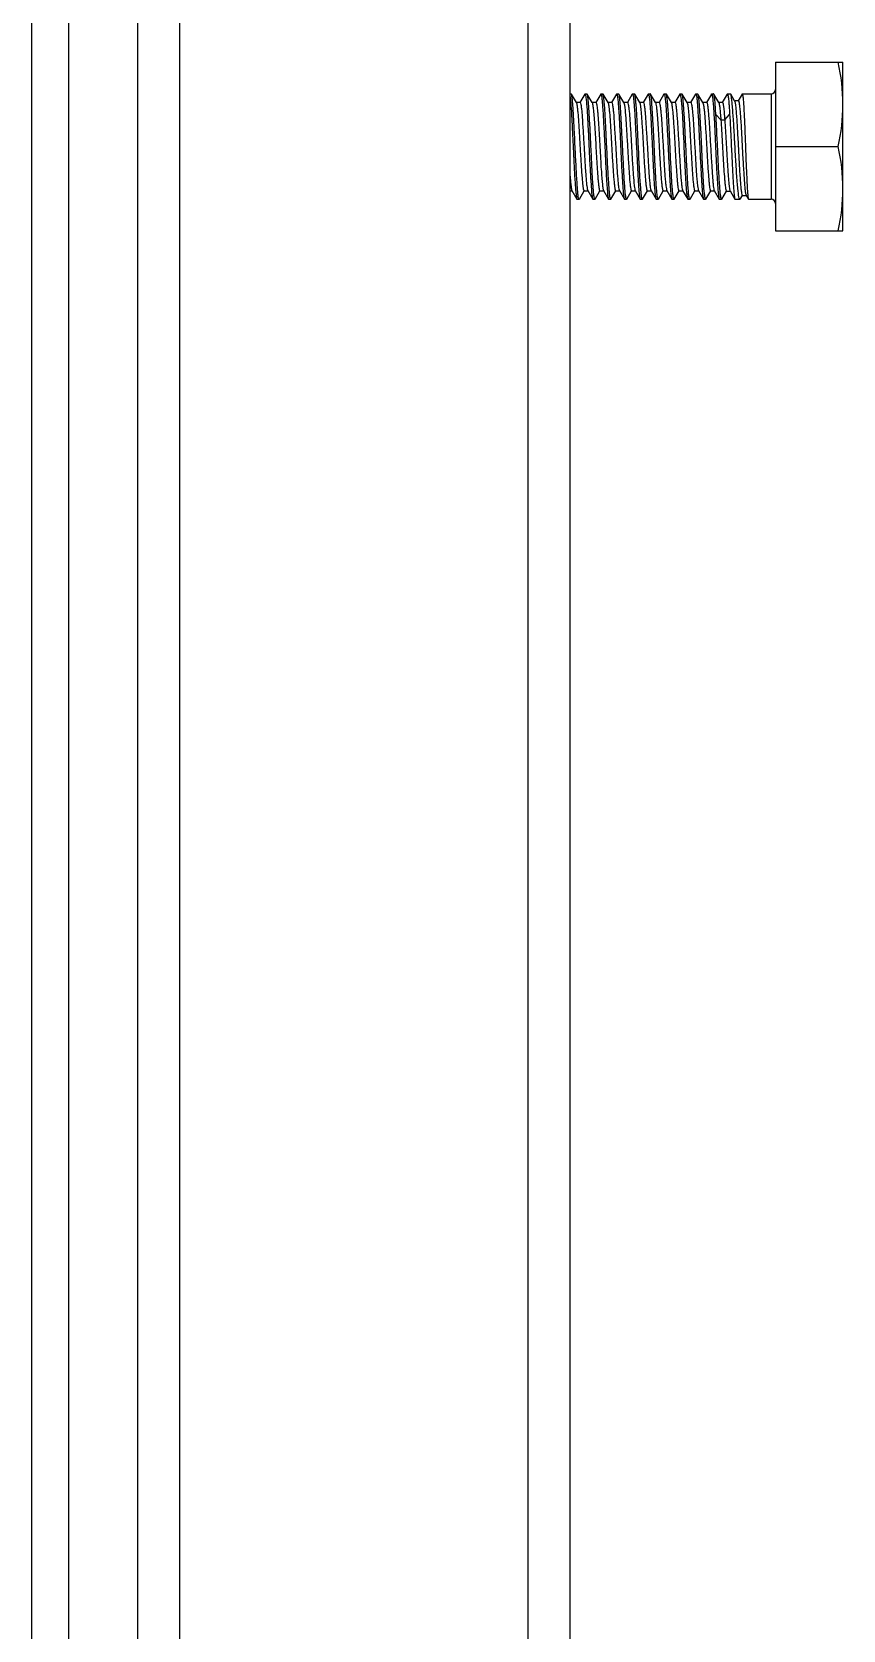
# Model space of a CAD drawing. Extents: x 27938 to 650306, y -92720 to 1524912.
# Drawn here: x 293661 to 294345, y 830999 to 832348 of the extents above; entities that cross this region are included whole.
import ezdxf

# ---------------------------------------------------------------- set-up
doc = ezdxf.new("R2010")
doc.units = 0
doc.header["$LTSCALE"] = 1000
doc.header["$MEASUREMENT"] = 0

msp = doc.modelspace()

# ---------------------------------------------------------------- linework, layer by layer
at = {"linetype": 'Continuous'}
for p, q in [((293661, 830017.1), (293661, 833030.8)), ((293692.2, 830600.3), (293692.2, 832899.2)), ((293750, 832715.2), (293750, 829755.6)), ((293785.6, 832715.2), (293785.6, 829755.6)), ((294079.2, 832715.2), (294079.2, 829755.6)), ((294114.8, 832715.2), (294114.8, 829755.6)), ((294288.3, 832322), (294288.3, 832179.7)), ((294288.3, 832322), (294345.2, 832322)), ((294345.2, 832179.7), (294345.2, 832322)), ((294114.8, 832295.3), (294115.9, 832295.3)), ((294116.1, 832295.2), (294115.9, 832295.3)), ((294120.3, 832288), (294116.1, 832295.2)), ((294127.4, 832295.2), (294123.3, 832288.1)), ((294127.4, 832295.2), (294127.6, 832295.3)), ((294127.6, 832295.3), (294129.2, 832295.3)), ((294129.4, 832295.2), (294129.2, 832295.3)), ((294133.6, 832288), (294129.4, 832295.2)), ((294140.8, 832295.2), (294136.6, 832288.1)), ((294140.8, 832295.2), (294140.9, 832295.3)), ((294140.9, 832295.3), (294142.6, 832295.3)), ((294142.8, 832295.2), (294142.6, 832295.3)), ((294147, 832288), (294142.8, 832295.2)), ((294154.1, 832295.2), (294150, 832288.1)), ((294154.1, 832295.2), (294154.3, 832295.3)), ((294154.3, 832295.3), (294155.9, 832295.3)), ((294156.1, 832295.2), (294155.9, 832295.3)), ((294160.3, 832288), (294156.1, 832295.2)), ((294167.4, 832295.2), (294163.3, 832288.1)), ((294167.4, 832295.2), (294167.6, 832295.3)), ((294167.6, 832295.3), (294169.3, 832295.3)), ((294169.5, 832295.2), (294169.3, 832295.3)), ((294173.7, 832288), (294169.5, 832295.2)), ((294180.8, 832295.2), (294176.7, 832288.1)), ((294180.8, 832295.2), (294181, 832295.3)), ((294181, 832295.3), (294182.6, 832295.3)), ((294187, 832288), (294182.8, 832295.2)), ((294194.1, 832295.2), (294190, 832288.1)), ((294194.1, 832295.2), (294194.3, 832295.3)), ((294194.3, 832295.3), (294196, 832295.3)), ((294196.2, 832295.2), (294196, 832295.3)), ((294200.4, 832288), (294196.2, 832295.2)), ((294207.5, 832295.2), (294203.4, 832288.1)), ((294207.5, 832295.2), (294207.7, 832295.3)), ((294207.7, 832295.3), (294209.3, 832295.3)), ((294209.5, 832295.2), (294209.3, 832295.3)), ((294213.7, 832288), (294209.5, 832295.2)), ((294220.8, 832295.2), (294216.7, 832288.1)), ((294220.8, 832295.2), (294221, 832295.3)), ((294221, 832295.3), (294222.7, 832295.3)), ((294222.8, 832295.2), (294222.7, 832295.3)), ((294227, 832288), (294222.8, 832295.2)), ((294234.2, 832295.2), (294230.1, 832288.1)), ((294234.2, 832295.2), (294234.3, 832295.3)), ((294234.3, 832295.3), (294236, 832295.3)), ((294240.4, 832288), (294236.2, 832295.2)), ((294247.5, 832295.2), (294243.4, 832288.1)), ((294247.5, 832295.2), (294247.7, 832295.3)), ((294247.7, 832295.3), (294250.2, 832295.3)), ((294250.5, 832295.1), (294250.2, 832295.3)), ((294253.8, 832289.4), (294250.5, 832295.1)), ((294260.1, 832295.2), (294256.8, 832289.6)), ((294260.1, 832295.2), (294260.2, 832295.3)), ((294260.2, 832295.3), (294284.7, 832295.3)), ((294284.7, 832295.3), (294284.7, 832206.4)), ((294123.4, 832288.1), (294120.2, 832288.1)), ((294120.3, 832288), (294120.4, 832287.7)), ((294136.7, 832288.1), (294133.5, 832288.1)), ((294150.1, 832288.1), (294146.9, 832288.1)), ((294147, 832288), (294147.1, 832287.7)), ((294163.4, 832288.1), (294160.2, 832288.1)), ((294160.3, 832288), (294160.4, 832287.7)), ((294176.8, 832288.1), (294173.6, 832288.1)), ((294173.7, 832288), (294173.8, 832287.7)), ((294190.1, 832288.1), (294186.9, 832288.1)), ((294203.5, 832288.1), (294200.2, 832288.1)), ((294200.4, 832288), (294200.4, 832287.8)), ((294216.8, 832288.1), (294213.6, 832288.1)), ((294213.7, 832288), (294213.8, 832287.8)), ((294230.2, 832288.1), (294226.9, 832288.1)), ((294227, 832288), (294227.1, 832287.8)), ((294243.5, 832288.1), (294240.3, 832288.1)), ((294256.9, 832289.6), (294253.7, 832289.6)), ((294238, 832277.8), (294242.1, 832273.4)), ((294242.1, 832273.4), (294245.5, 832273.4)), ((294245.5, 832273.4), (294249.6, 832277.8)), ((294186, 832250.9), (294185.9, 832253.3)), ((294197.5, 832253.3), (294197.6, 832250.9)), ((294288.3, 832250.9), (294341.2, 832250.9)), ((294114.8, 832213.6), (294116.6, 832213.6)), ((294116.5, 832213.8), (294120.7, 832206.5)), ((294122.8, 832206.5), (294126.8, 832213.6)), ((294126.7, 832213.6), (294130, 832213.6)), ((294129.9, 832213.8), (294134.1, 832206.5)), ((294136.1, 832206.5), (294140.2, 832213.6)), ((294140.1, 832213.6), (294143.3, 832213.6)), ((294143.2, 832213.8), (294147.4, 832206.5)), ((294149.4, 832206.5), (294153.5, 832213.6)), ((294153.4, 832213.6), (294156.7, 832213.6)), ((294156.6, 832213.8), (294160.8, 832206.5)), ((294162.8, 832206.5), (294166.9, 832213.6)), ((294166.8, 832213.6), (294170, 832213.6)), ((294169.9, 832213.8), (294174.1, 832206.5)), ((294176.1, 832206.5), (294180.2, 832213.6)), ((294180.1, 832213.6), (294183.4, 832213.6)), ((294183.3, 832213.8), (294187.5, 832206.5)), ((294189.5, 832206.5), (294193.6, 832213.6)), ((294193.5, 832213.6), (294196.7, 832213.6)), ((294196.6, 832213.8), (294200.8, 832206.5)), ((294202.8, 832206.5), (294206.9, 832213.6)), ((294206.8, 832213.6), (294210, 832213.6)), ((294209.9, 832213.8), (294214.2, 832206.5)), ((294216.2, 832206.5), (294220.3, 832213.6)), ((294220.2, 832213.6), (294223.4, 832213.6)), ((294223.3, 832213.8), (294227.5, 832206.5)), ((294229.5, 832206.5), (294233.6, 832213.6)), ((294233.5, 832213.6), (294236.7, 832213.6)), ((294236.6, 832213.8), (294240.8, 832206.5)), ((294243, 832206.5), (294247, 832213.3)), ((294246.9, 832213.3), (294250.1, 832213.3)), ((294250, 832213.5), (294254.1, 832206.5)), ((294120.7, 832206.5), (294120.9, 832206.4)), ((294120.9, 832206.4), (294122.6, 832206.4)), ((294122.8, 832206.5), (294122.6, 832206.4)), ((294134.1, 832206.5), (294134.3, 832206.4)), ((294134.3, 832206.4), (294135.9, 832206.4)), ((294136.1, 832206.5), (294135.9, 832206.4)), ((294147.4, 832206.5), (294147.6, 832206.4)), ((294147.6, 832206.4), (294149.3, 832206.4)), ((294149.4, 832206.5), (294149.3, 832206.4)), ((294160.8, 832206.5), (294160.9, 832206.4)), ((294160.9, 832206.4), (294162.6, 832206.4)), ((294162.8, 832206.5), (294162.6, 832206.4)), ((294174.1, 832206.5), (294174.3, 832206.4)), ((294174.3, 832206.4), (294176, 832206.4)), ((294176.1, 832206.5), (294176, 832206.4)), ((294187.5, 832206.5), (294187.6, 832206.4)), ((294187.6, 832206.4), (294189.3, 832206.4)), ((294189.5, 832206.5), (294189.3, 832206.4)), ((294200.8, 832206.5), (294201, 832206.4)), ((294201, 832206.4), (294202.7, 832206.4)), ((294202.8, 832206.5), (294202.7, 832206.4)), ((294214.2, 832206.5), (294214.3, 832206.4)), ((294214.3, 832206.4), (294216, 832206.4)), ((294216.2, 832206.5), (294216, 832206.4)), ((294227.5, 832206.5), (294227.7, 832206.4)), ((294227.7, 832206.4), (294229.3, 832206.4)), ((294229.5, 832206.5), (294229.3, 832206.4)), ((294240.8, 832206.5), (294241, 832206.4)), ((294241, 832206.4), (294242.8, 832206.4)), ((294243, 832206.5), (294242.8, 832206.4)), ((294254.1, 832206.5), (294254.2, 832206.4)), ((294254.2, 832206.4), (294258.3, 832206.4)), ((294258.5, 832206.6), (294258.3, 832206.4)), ((294258.5, 832206.6), (294260.3, 832209.7)), ((294260.2, 832209.7), (294263.5, 832209.7)), ((294263.4, 832209.9), (294263.5, 832209.7)), ((294263.5, 832209.7), (294265.4, 832206.4)), ((294265.4, 832206.4), (294265.5, 832206.4)), ((294265.5, 832206.4), (294284.7, 832206.4)), ((294288.3, 832179.7), (294345.2, 832179.7))]:
    msp.add_line(p, q, dxfattribs=at)
for centre, start, end in [((294284.7, 832298.9), 270, 0), ((294284.7, 832202.8), 0, 90)]:
    msp.add_arc(centre, 3.56, start, end, dxfattribs=at)
for points in [[(294345.2, 832286.4), (294345.2, 832298.4), (294343.7, 832310.3), (294341.2, 832322)], [(294341.2, 832250.9), (294343.7, 832262.5), (294345.2, 832274.5), (294345.2, 832286.4)], [(294345.2, 832215.3), (294345.2, 832227.2), (294343.7, 832239.2), (294341.2, 832250.9)], [(294341.2, 832179.7), (294343.7, 832191.4), (294345.2, 832203.3), (294345.2, 832215.3)]]:
    msp.add_open_spline(points, degree=3, dxfattribs=at)
for points, knots in [([(294114.8, 832293.8), (294115.2, 832291.8), (294115.6, 832286.5), (294116.3, 832277), (294116.9, 832264.6), (294117.3, 832255.6), (294117.6, 832250.9)], [0, 0, 0, 0, 0.140058, 0.370691, 0.667791, 1, 1, 1, 1]), ([(294119.2, 832250.9), (294119, 832256.2), (294118.6, 832264.1), (294118.1, 832274.1), (294117.7, 832280.6), (294117.3, 832286.1), (294117, 832290.4), (294116.5, 832293.2), (294116.3, 832294.8), (294116.1, 832295.2)], [0, 0, 0, 0, 0.363957, 0.530228, 0.678248, 0.80294, 0.900058, 0.966367, 1, 1, 1, 1]), ([(294127.6, 832295.3), (294127.7, 832295.3), (294127.9, 832295), (294128, 832294.4), (294128.2, 832293.3), (294128.5, 832291.1), (294128.9, 832287.4), (294129.3, 832281.9), (294129.7, 832275.3), (294130.1, 832267.7), (294130.5, 832259.4), (294130.8, 832253.7), (294130.9, 832250.9)], [0, 0, 0, 0, 0.006677, 0.021736, 0.045902, 0.079117, 0.171507, 0.295565, 0.446598, 0.618848, 0.805696, 1, 1, 1, 1]), ([(294132.6, 832250.9), (294132.3, 832256.2), (294132, 832264.1), (294131.4, 832274.1), (294131, 832280.6), (294130.6, 832286.1), (294130.3, 832290.4), (294129.9, 832293.2), (294129.7, 832294.8), (294129.4, 832295.2)], [0, 0, 0, 0, 0.363958, 0.530225, 0.678245, 0.80294, 0.90006, 0.966367, 1, 1, 1, 1]), ([(294140.9, 832295.3), (294141, 832295.3), (294141.2, 832295), (294141.4, 832294.4), (294141.6, 832293.3), (294141.9, 832291.1), (294142.2, 832287.4), (294142.6, 832281.9), (294143, 832275.3), (294143.4, 832267.7), (294143.9, 832259.4), (294144.1, 832253.7), (294144.3, 832250.9)], [0, 0, 0, 0, 0.006686, 0.021758, 0.045933, 0.079154, 0.171555, 0.295617, 0.446646, 0.618881, 0.805711, 1, 1, 1, 1]), ([(294145.9, 832250.9), (294145.7, 832256.2), (294145.3, 832264.1), (294144.8, 832274.1), (294144.4, 832280.6), (294144, 832286.1), (294143.6, 832290.4), (294143.2, 832293.2), (294143, 832294.8), (294142.8, 832295.2)], [0, 0, 0, 0, 0.363963, 0.530225, 0.678242, 0.802937, 0.90006, 0.966368, 1, 1, 1, 1]), ([(294154.3, 832295.3), (294154.4, 832295.3), (294154.6, 832295), (294154.7, 832294.4), (294154.9, 832293.3), (294155.2, 832291.1), (294155.6, 832287.4), (294156, 832281.9), (294156.4, 832275.2), (294156.8, 832267.7), (294157.2, 832259.4), (294157.5, 832253.7), (294157.6, 832250.9)], [0, 0, 0, 0, 0.006697, 0.021779, 0.045964, 0.079195, 0.171609, 0.295674, 0.446694, 0.618911, 0.805729, 1, 1, 1, 1]), ([(294159.3, 832250.9), (294159, 832256.2), (294158.6, 832264.1), (294158.1, 832274.1), (294157.7, 832280.6), (294157.3, 832286.1), (294157, 832290.4), (294156.6, 832293.2), (294156.4, 832294.8), (294156.1, 832295.2)], [0, 0, 0, 0, 0.363962, 0.530226, 0.678239, 0.802933, 0.900057, 0.966368, 1, 1, 1, 1]), ([(294167.6, 832295.3), (294167.7, 832295.3), (294167.9, 832295), (294168.1, 832294.4), (294168.3, 832293.3), (294168.6, 832291.1), (294168.9, 832287.4), (294169.3, 832281.9), (294169.7, 832275.3), (294170.1, 832267.7), (294170.5, 832259.4), (294170.8, 832253.7), (294171, 832250.9)], [0, 0, 0, 0, 0.006676, 0.021733, 0.045899, 0.079113, 0.171508, 0.295569, 0.446596, 0.61884, 0.805693, 1, 1, 1, 1]), ([(294172.6, 832250.9), (294172.4, 832256.2), (294172, 832264.1), (294171.5, 832274.1), (294171.1, 832280.6), (294170.7, 832286.1), (294170.3, 832290.4), (294169.9, 832293.2), (294169.7, 832294.8), (294169.5, 832295.2)], [0, 0, 0, 0, 0.363961, 0.530225, 0.678245, 0.802939, 0.90006, 0.966367, 1, 1, 1, 1]), ([(294181, 832295.3), (294181.1, 832295.3), (294181.3, 832295), (294181.4, 832294.4), (294181.6, 832293.3), (294181.9, 832291.1), (294182.3, 832287.4), (294182.7, 832281.9), (294183.1, 832275.3), (294183.5, 832267.7), (294183.9, 832259.4), (294184.2, 832253.7), (294184.3, 832250.9)], [0, 0, 0, 0, 0.006689, 0.021763, 0.04594, 0.079164, 0.171568, 0.295631, 0.446657, 0.618886, 0.805714, 1, 1, 1, 1]), ([(294182.8, 832295.2), (294182.8, 832295.2), (294182.7, 832295.3), (294182.7, 832295.3), (294182.6, 832295.3)], [0, 0, 0, 0, 0.600612, 1, 1, 1, 1]), ([(294185.9, 832253.3), (294185.6, 832258.4), (294185.3, 832265.9), (294184.7, 832275.4), (294184.4, 832281.5), (294184, 832286.7), (294183.7, 832290.7), (294183.3, 832293.4), (294183, 832294.8), (294182.8, 832295.2)], [0, 0, 0, 0, 0.367266, 0.533405, 0.680662, 0.804347, 0.900563, 0.966339, 1, 1, 1, 1]), ([(294194.3, 832295.3), (294194.4, 832295.3), (294194.6, 832295), (294194.7, 832294.4), (294194.9, 832293.4), (294195.2, 832291.4), (294195.6, 832287.9), (294196, 832282.8), (294196.3, 832276.5), (294196.7, 832269.3), (294197.1, 832261.5), (294197.4, 832256), (294197.5, 832253.3)], [0, 0, 0, 0, 0.006689, 0.021571, 0.045424, 0.078208, 0.169526, 0.292465, 0.442701, 0.6149, 0.802905, 1, 1, 1, 1]), ([(294199.3, 832250.9), (294199.1, 832256.2), (294198.7, 832264.1), (294198.2, 832274.1), (294197.8, 832280.6), (294197.4, 832286.1), (294197, 832290.4), (294196.6, 832293.2), (294196.4, 832294.8), (294196.2, 832295.2)], [0, 0, 0, 0, 0.363957, 0.530226, 0.678247, 0.80294, 0.900059, 0.966367, 1, 1, 1, 1]), ([(294207.7, 832295.3), (294207.8, 832295.3), (294208, 832295), (294208.1, 832294.4), (294208.3, 832293.3), (294208.6, 832291.1), (294209, 832287.4), (294209.4, 832281.9), (294209.8, 832275.3), (294210.2, 832267.7), (294210.6, 832259.4), (294210.9, 832253.7), (294211, 832250.9)], [0, 0, 0, 0, 0.00668, 0.021743, 0.045911, 0.079128, 0.171521, 0.29558, 0.446613, 0.618858, 0.805701, 1, 1, 1, 1]), ([(294212.7, 832250.9), (294212.4, 832256.2), (294212, 832264.1), (294211.5, 832274.1), (294211.1, 832280.6), (294210.7, 832286.1), (294210.4, 832290.4), (294210, 832293.2), (294209.8, 832294.8), (294209.5, 832295.2)], [0, 0, 0, 0, 0.363959, 0.530225, 0.678245, 0.80294, 0.900061, 0.966367, 1, 1, 1, 1]), ([(294221, 832295.3), (294221.1, 832295.3), (294221.3, 832295), (294221.5, 832294.4), (294221.7, 832293.3), (294222, 832291.1), (294222.3, 832287.4), (294222.7, 832281.9), (294223.1, 832275.3), (294223.5, 832267.7), (294223.9, 832259.4), (294224.2, 832253.7), (294224.3, 832250.9)], [0, 0, 0, 0, 0.006689, 0.021764, 0.045941, 0.079165, 0.171569, 0.295632, 0.446659, 0.618889, 0.805716, 1, 1, 1, 1]), ([(294226, 832250.9), (294225.8, 832256.2), (294225.4, 832264.1), (294224.8, 832274.1), (294224.5, 832280.6), (294224.1, 832286.1), (294223.7, 832290.4), (294223.3, 832293.2), (294223.1, 832294.8), (294222.8, 832295.2)], [0, 0, 0, 0, 0.363963, 0.530225, 0.678242, 0.802937, 0.90006, 0.966368, 1, 1, 1, 1]), ([(294234.3, 832295.3), (294234.4, 832295.3), (294234.6, 832295), (294234.8, 832294.4), (294235, 832293.3), (294235.3, 832291.1), (294235.7, 832287.4), (294236.1, 832281.9), (294236.5, 832275.2), (294236.9, 832267.7), (294237.3, 832259.4), (294237.5, 832253.7), (294237.7, 832250.9)], [0, 0, 0, 0, 0.006697, 0.021779, 0.045964, 0.079194, 0.171609, 0.295674, 0.446694, 0.618911, 0.805729, 1, 1, 1, 1]), ([(294236.2, 832295.2), (294236.2, 832295.2), (294236.1, 832295.3), (294236.1, 832295.3), (294236, 832295.3)], [0, 0, 0, 0, 0.600476, 1, 1, 1, 1]), ([(294238, 832277.8), (294237.8, 832280), (294237.6, 832284.1), (294237.2, 832289.3), (294236.8, 832292.6), (294236.5, 832294.4), (294236.3, 832295), (294236.2, 832295.2)], [0, 0, 0, 0, 0.387446, 0.690986, 0.897716, 0.962073, 1, 1, 1, 1]), ([(294247.7, 832295.3), (294247.8, 832295.3), (294248, 832294.8), (294248.2, 832294), (294248.5, 832292.5), (294248.7, 832290.5), (294248.9, 832288), (294249.3, 832283.7), (294249.5, 832280.2), (294249.6, 832277.8)], [0, 0, 0, 0, 0.021546, 0.072917, 0.155846, 0.269667, 0.412995, 0.584026, 1, 1, 1, 1]), ([(294254.2, 832250.9), (294253.8, 832256.2), (294253.4, 832264), (294252.8, 832274), (294252.3, 832280.4), (294251.9, 832285.9), (294251.5, 832290.2), (294251, 832293.1), (294250.7, 832294.7), (294250.5, 832295.1)], [0, 0, 0, 0, 0.361155, 0.526427, 0.673911, 0.798642, 0.896457, 0.964179, 1, 1, 1, 1]), ([(294260.2, 832295.3), (294260.3, 832295.3), (294260.4, 832295), (294260.6, 832294.4), (294260.7, 832293.3), (294261, 832291.1), (294261.3, 832287.4), (294261.6, 832281.9), (294261.9, 832275.3), (294262.3, 832267.7), (294262.6, 832259.4), (294262.8, 832253.7), (294262.9, 832250.9)], [0, 0, 0, 0, 0.006203, 0.021073, 0.045141, 0.078305, 0.170688, 0.294821, 0.44599, 0.618417, 0.805472, 1, 1, 1, 1]), ([(294120.4, 832287.7), (294120.6, 832287.2), (294120.9, 832285.6), (294121.2, 832282.7), (294121.6, 832278.8), (294122.2, 832271.7), (294122.8, 832261.3), (294123.4, 832250.3), (294123.9, 832241.3), (294124.3, 832234.8), (294124.7, 832229), (294125.1, 832223.8), (294125.5, 832219.6), (294125.9, 832216.6), (294126.2, 832214.7), (294126.5, 832213.8), (294126.7, 832213.6), (294126.7, 832213.6)], [0, 0, 0, 0, 0.023208, 0.06259, 0.116944, 0.184435, 0.349152, 0.534126, 0.626268, 0.713899, 0.79398, 0.86374, 0.920773, 0.963144, 0.989509, 0.996558, 1, 1, 1, 1]), ([(294123.4, 832288.1), (294123.5, 832288.1), (294123.7, 832287.9), (294123.9, 832287), (294124.3, 832285), (294124.7, 832281.9), (294125.1, 832277.5), (294125.4, 832272.2), (294125.8, 832266.2), (294126.2, 832259.6), (294126.8, 832250.4), (294127.3, 832241.2), (294127.8, 832232.5), (294128.2, 832226.8), (294128.6, 832222), (294129, 832218.1), (294129.4, 832215.5), (294129.6, 832214.2), (294129.9, 832213.8)], [0, 0, 0, 0, 0.003516, 0.010771, 0.037949, 0.081609, 0.140308, 0.211978, 0.294061, 0.383613, 0.477416, 0.664254, 0.750571, 0.827952, 0.893624, 0.945254, 0.981055, 1, 1, 1, 1]), ([(294133.6, 832288), (294133.8, 832287.7), (294133.9, 832287), (294134.3, 832284.9), (294134.8, 832280.9), (294135.3, 832274.8), (294135.8, 832267.2), (294136.3, 832258.6), (294137, 832246.6), (294137.5, 832237.6), (294137.9, 832231.6)], [0, 0, 0, 0, 0.014139, 0.038106, 0.114569, 0.22512, 0.362916, 0.519336, 0.684562, 1, 1, 1, 1]), ([(294136.7, 832288.1), (294136.9, 832288.1), (294137.1, 832287.6), (294137.4, 832286.7), (294137.6, 832285), (294137.9, 832282.9), (294138.2, 832280.1), (294138.6, 832275.5), (294139, 832268.8), (294139.6, 832259.9), (294140.1, 832250.4), (294140.7, 832240.9), (294141, 832234.6), (294141.2, 832231.6)], [0, 0, 0, 0, 0.007549, 0.025288, 0.053782, 0.092698, 0.14142, 0.199125, 0.337396, 0.498012, 0.669894, 0.841157, 1, 1, 1, 1]), ([(294147.1, 832287.7), (294147.3, 832287.2), (294147.5, 832285.7), (294147.9, 832282.8), (294148.3, 832278.8), (294148.9, 832271.7), (294149.5, 832261.4), (294150.1, 832250.4), (294150.6, 832241.3), (294151, 832234.9), (294151.4, 832229), (294151.8, 832223.9), (294152.2, 832219.6), (294152.5, 832216.6), (294152.9, 832214.7), (294153.2, 832213.8), (294153.3, 832213.6), (294153.4, 832213.6)], [0, 0, 0, 0, 0.022931, 0.062083, 0.116262, 0.183637, 0.34829, 0.533386, 0.625634, 0.713389, 0.793599, 0.863481, 0.920621, 0.963074, 0.989491, 0.996553, 1, 1, 1, 1]), ([(294150.1, 832288.1), (294150.2, 832288.1), (294150.4, 832287.9), (294150.6, 832287), (294151, 832285), (294151.4, 832281.9), (294151.8, 832277.5), (294152.1, 832272.2), (294152.5, 832266.2), (294152.9, 832259.6), (294153.5, 832250.4), (294154, 832241.2), (294154.5, 832232.5), (294154.9, 832226.8), (294155.3, 832222), (294155.7, 832218.1), (294156.1, 832215.5), (294156.3, 832214.2), (294156.6, 832213.8)], [0, 0, 0, 0, 0.003516, 0.010771, 0.037949, 0.081609, 0.140308, 0.211978, 0.294061, 0.383613, 0.477416, 0.664254, 0.750571, 0.827952, 0.893624, 0.945254, 0.981055, 1, 1, 1, 1]), ([(294160.4, 832287.7), (294160.6, 832287.2), (294160.9, 832285.7), (294161.3, 832282.8), (294161.6, 832278.9), (294162.2, 832271.8), (294162.8, 832261.4), (294163.5, 832250.4), (294164, 832241.4), (294164.4, 832234.9), (294164.8, 832229), (294165.1, 832223.9), (294165.5, 832219.7), (294165.9, 832216.6), (294166.2, 832214.7), (294166.5, 832213.8), (294166.7, 832213.6), (294166.8, 832213.6)], [0, 0, 0, 0, 0.022792, 0.061828, 0.11592, 0.183237, 0.347858, 0.533014, 0.625317, 0.713133, 0.793408, 0.863351, 0.920544, 0.963039, 0.989482, 0.996551, 1, 1, 1, 1]), ([(294163.4, 832288.1), (294163.5, 832288.1), (294163.7, 832287.9), (294164, 832287), (294164.3, 832285), (294164.7, 832281.9), (294165.1, 832277.5), (294165.5, 832272.2), (294165.9, 832266.2), (294166.3, 832259.6), (294166.8, 832250.4), (294167.3, 832241.2), (294167.9, 832232.5), (294168.3, 832226.8), (294168.7, 832222), (294169, 832218.1), (294169.4, 832215.5), (294169.7, 832214.2), (294169.9, 832213.8)], [0, 0, 0, 0, 0.003516, 0.010771, 0.037949, 0.081609, 0.140308, 0.211978, 0.294061, 0.383613, 0.477416, 0.664254, 0.750571, 0.827952, 0.893624, 0.945254, 0.981055, 1, 1, 1, 1]), ([(294173.8, 832287.7), (294174, 832287.2), (294174.2, 832285.7), (294174.6, 832282.9), (294175, 832278.9), (294175.5, 832271.8), (294176.2, 832261.5), (294176.8, 832250.5), (294177.3, 832241.4), (294177.7, 832234.9), (294178.1, 832229), (294178.5, 832223.9), (294178.9, 832219.7), (294179.2, 832216.6), (294179.6, 832214.7), (294179.8, 832213.8), (294180, 832213.6), (294180.1, 832213.6)], [0, 0, 0, 0, 0.022654, 0.061574, 0.115578, 0.182837, 0.347426, 0.532643, 0.624999, 0.712877, 0.793216, 0.863221, 0.920468, 0.963004, 0.989473, 0.996549, 1, 1, 1, 1]), ([(294176.8, 832288.1), (294176.9, 832288.1), (294177.1, 832287.9), (294177.3, 832287), (294177.7, 832285), (294178.1, 832281.9), (294178.4, 832277.5), (294178.8, 832272.2), (294179.2, 832266.2), (294179.6, 832259.6), (294180.2, 832250.4), (294180.7, 832241.2), (294181.2, 832232.5), (294181.6, 832226.8), (294182, 832222), (294182.4, 832218.1), (294182.8, 832215.5), (294183, 832214.2), (294183.3, 832213.8)], [0, 0, 0, 0, 0.003516, 0.010772, 0.037949, 0.081609, 0.140308, 0.211978, 0.294061, 0.383612, 0.477416, 0.664254, 0.750571, 0.827952, 0.893624, 0.945254, 0.981055, 1, 1, 1, 1]), ([(294187, 832288), (294187.2, 832287.6), (294187.5, 832286.4), (294187.8, 832284), (294188.2, 832280.7), (294188.5, 832276.4), (294188.9, 832271.3), (294189.4, 832263.3), (294189.8, 832257.1), (294190, 832252.9)], [0, 0, 0, 0, 0.036414, 0.10397, 0.201071, 0.324823, 0.471425, 0.636308, 1, 1, 1, 1]), ([(294190.1, 832288.1), (294190.2, 832288.1), (294190.4, 832287.9), (294190.7, 832287), (294191, 832285.1), (294191.4, 832281.9), (294191.8, 832277.6), (294192.2, 832272.3), (294192.7, 832264), (294193.1, 832257.4), (294193.4, 832252.9)], [0, 0, 0, 0, 0.007368, 0.022553, 0.07941, 0.170757, 0.293599, 0.443643, 0.615565, 1, 1, 1, 1]), ([(294200.4, 832287.8), (294200.7, 832287.2), (294200.9, 832285.7), (294201.3, 832282.9), (294201.7, 832279), (294202.2, 832271.9), (294202.9, 832261.5), (294203.5, 832250.5), (294204, 832241.5), (294204.4, 832235), (294204.8, 832229.1), (294205.2, 832223.9), (294205.6, 832219.7), (294205.9, 832216.6), (294206.3, 832214.7), (294206.5, 832213.8), (294206.7, 832213.6), (294206.8, 832213.6)], [0, 0, 0, 0, 0.022376, 0.061065, 0.114893, 0.182035, 0.346559, 0.531898, 0.624361, 0.712364, 0.792832, 0.86296, 0.920314, 0.962934, 0.989455, 0.996544, 1, 1, 1, 1]), ([(294203.5, 832288.1), (294203.6, 832288.1), (294203.8, 832287.9), (294204, 832287), (294204.4, 832285), (294204.7, 832281.9), (294205.1, 832277.5), (294205.5, 832272.2), (294205.9, 832266.2), (294206.3, 832259.6), (294206.8, 832250.4), (294207.4, 832241.2), (294207.9, 832232.5), (294208.3, 832226.8), (294208.7, 832222), (294209.1, 832218.1), (294209.5, 832215.5), (294209.7, 832214.2), (294209.9, 832213.8)], [0, 0, 0, 0, 0.003515, 0.010772, 0.037949, 0.081609, 0.140308, 0.211978, 0.294061, 0.383612, 0.477416, 0.664253, 0.750571, 0.827952, 0.893624, 0.945254, 0.981055, 1, 1, 1, 1]), ([(294213.8, 832287.8), (294214, 832287.3), (294214.3, 832285.8), (294214.6, 832282.9), (294215, 832279), (294215.6, 832271.9), (294216.2, 832261.6), (294216.8, 832250.6), (294217.4, 832241.5), (294217.8, 832235), (294218.1, 832229.1), (294218.5, 832223.9), (294218.9, 832219.7), (294219.3, 832216.6), (294219.6, 832214.7), (294219.9, 832213.8), (294220.1, 832213.6), (294220.2, 832213.6)], [0, 0, 0, 0, 0.022237, 0.060809, 0.11455, 0.181633, 0.346125, 0.531524, 0.624042, 0.712107, 0.792639, 0.862829, 0.920237, 0.962898, 0.989446, 0.996542, 1, 1, 1, 1]), ([(294216.8, 832288.1), (294216.9, 832288.1), (294217.1, 832287.9), (294217.4, 832287), (294217.7, 832285), (294218.1, 832281.9), (294218.5, 832277.5), (294218.9, 832272.2), (294219.3, 832266.2), (294219.7, 832259.6), (294220.2, 832250.4), (294220.7, 832241.2), (294221.2, 832232.5), (294221.6, 832226.8), (294222, 832222), (294222.4, 832218.1), (294222.8, 832215.5), (294223.1, 832214.2), (294223.3, 832213.8)], [0, 0, 0, 0, 0.003515, 0.010772, 0.037949, 0.081609, 0.140308, 0.211978, 0.294061, 0.383612, 0.477415, 0.664253, 0.750571, 0.827952, 0.893624, 0.945254, 0.981055, 1, 1, 1, 1]), ([(294227.1, 832287.8), (294227.3, 832287.3), (294227.6, 832285.8), (294228, 832283), (294228.4, 832279), (294228.9, 832272), (294229.6, 832261.6), (294230.2, 832250.6), (294230.7, 832241.5), (294231.1, 832235), (294231.5, 832229.1), (294231.9, 832223.9), (294232.3, 832219.7), (294232.6, 832216.6), (294233, 832214.7), (294233.2, 832213.8), (294233.4, 832213.6), (294233.5, 832213.6)], [0, 0, 0, 0, 0.022098, 0.060554, 0.114206, 0.18123, 0.34569, 0.53115, 0.623722, 0.711849, 0.792446, 0.862698, 0.92016, 0.962863, 0.989437, 0.99654, 1, 1, 1, 1]), ([(294230.2, 832288.1), (294230.3, 832288.1), (294230.5, 832287.9), (294230.7, 832287), (294231.1, 832285), (294231.4, 832281.9), (294231.8, 832277.5), (294232.2, 832272.2), (294232.6, 832266.2), (294233, 832259.6), (294233.5, 832250.4), (294234.1, 832241.2), (294234.6, 832232.5), (294235, 832226.8), (294235.4, 832222), (294235.7, 832218.1), (294236.2, 832215.5), (294236.4, 832214.2), (294236.6, 832213.8)], [0, 0, 0, 0, 0.003515, 0.010772, 0.037949, 0.081609, 0.140308, 0.211978, 0.294061, 0.383612, 0.477415, 0.664253, 0.750571, 0.827952, 0.893624, 0.945254, 0.981055, 1, 1, 1, 1]), ([(294240.4, 832288), (294240.7, 832287.5), (294240.9, 832285.9), (294241.4, 832283), (294241.7, 832278.6), (294242, 832275.3), (294242.1, 832273.4)], [0, 0, 0, 0, 0.108395, 0.316903, 0.618184, 1, 1, 1, 1]), ([(294243.5, 832288.1), (294243.6, 832288.1), (294243.9, 832287.7), (294244, 832287), (294244.3, 832285.8), (294244.6, 832283.3), (294245, 832279.1), (294245.3, 832275.5), (294245.5, 832273.4)], [0, 0, 0, 0, 0.023235, 0.075178, 0.15823, 0.271917, 0.585415, 1, 1, 1, 1]), ([(294253.8, 832289.4), (294254, 832289), (294254.3, 832287.5), (294254.7, 832284.7), (294255, 832280.6), (294255.5, 832275.3), (294255.8, 832269.1), (294256.4, 832259.7), (294256.9, 832249.9), (294257.4, 832240), (294257.8, 832232.9), (294258.2, 832226.5), (294258.6, 832220.9), (294259, 832216.3), (294259.4, 832213), (294259.7, 832210.9), (294260, 832210), (294260.2, 832209.7), (294260.2, 832209.7)], [0, 0, 0, 0, 0.018844, 0.055045, 0.107437, 0.174076, 0.252464, 0.339678, 0.527511, 0.621285, 0.710453, 0.791854, 0.862644, 0.920393, 0.963178, 0.989688, 0.996707, 1, 1, 1, 1]), ([(294256.9, 832289.6), (294257, 832289.6), (294257.2, 832289.3), (294257.3, 832288.8), (294257.6, 832287.8), (294257.8, 832285.9), (294258.2, 832282.7), (294258.6, 832278), (294259, 832272.2), (294259.4, 832265.6), (294259.8, 832258.5), (294260.3, 832248.6), (294260.8, 832238.8), (294261.4, 832229.5), (294261.8, 832223.5), (294262.2, 832218.4), (294262.5, 832214.4), (294262.9, 832211.7), (294263.2, 832210.3), (294263.4, 832209.9)], [0, 0, 0, 0, 0.003488, 0.010904, 0.022688, 0.038824, 0.083607, 0.143647, 0.216697, 0.300025, 0.390537, 0.484902, 0.671459, 0.756962, 0.833182, 0.897479, 0.947675, 0.982144, 1, 1, 1, 1]), ([(294239.4, 832250.9), (294239.3, 832253.3), (294238.8, 832262.2), (294238.4, 832271.2), (294238, 832277.8)], [0, 0, 0, 0, 0.2673, 1, 1, 1, 1]), ([(294242.1, 832273.4), (294242.4, 832270.4), (294242.8, 832264), (294243.3, 832254.2), (294243.9, 832244.1), (294244.5, 832234.5), (294245, 832227.2), (294245.4, 832222.1), (294245.7, 832219.1), (294245.9, 832216.7), (294246.2, 832214.9), (294246.5, 832214), (294246.7, 832213.3), (294246.9, 832213.3)], [0, 0, 0, 0, 0.15003, 0.317321, 0.489066, 0.652114, 0.794019, 0.853588, 0.904016, 0.944371, 0.97394, 0.992316, 1, 1, 1, 1]), ([(294245.5, 832273.4), (294245.9, 832267.4), (294246.4, 832258), (294247.2, 832245.4), (294247.7, 832236.1), (294248.2, 832227.8), (294248.7, 832221.8), (294249.1, 832218), (294249.4, 832216), (294249.7, 832214.5), (294249.9, 832213.7), (294250, 832213.5)], [0, 0, 0, 0, 0.303539, 0.468638, 0.62733, 0.768529, 0.882427, 0.926602, 0.961222, 0.985757, 1, 1, 1, 1]), ([(294249.6, 832277.8), (294249.8, 832275.8), (294250.3, 832266.8), (294250.7, 832257.8), (294251, 832250.9)], [0, 0, 0, 0, 0.22604, 1, 1, 1, 1]), ([(294190, 832252.9), (294190.2, 832250.4), (294190.4, 832245.4), (294190.9, 832238.2), (294191.3, 832231.5), (294191.7, 832225.6), (294192.1, 832220.7), (294192.5, 832217.4), (294192.8, 832215.4), (294193, 832214.4), (294193.2, 832213.9), (294193.4, 832213.6), (294193.5, 832213.6)], [0, 0, 0, 0, 0.191103, 0.376469, 0.548513, 0.700189, 0.825314, 0.918839, 0.952565, 0.977198, 0.992701, 1, 1, 1, 1]), ([(294193.4, 832252.9), (294193.6, 832248.2), (294194, 832241.4), (294194.5, 832232.6), (294194.9, 832226.9), (294195.3, 832222), (294195.7, 832218.2), (294196.1, 832215.6), (294196.4, 832214.2), (294196.6, 832213.8)], [0, 0, 0, 0, 0.357179, 0.522363, 0.670515, 0.796289, 0.895183, 0.963748, 1, 1, 1, 1]), ([(294117.6, 832250.9), (294117.8, 832245.5), (294118.2, 832237.6), (294118.7, 832227.6), (294119.1, 832221.1), (294119.5, 832215.6), (294119.9, 832211.3), (294120.3, 832208.5), (294120.5, 832206.9), (294120.7, 832206.5)], [0, 0, 0, 0, 0.364017, 0.530302, 0.678331, 0.803024, 0.900132, 0.966412, 1, 1, 1, 1]), ([(294122.6, 832206.4), (294122.5, 832206.4), (294122.3, 832206.7), (294122.1, 832207.3), (294121.9, 832208.4), (294121.6, 832210.6), (294121.3, 832214.3), (294120.9, 832219.8), (294120.5, 832226.4), (294120.1, 832234), (294119.6, 832242.3), (294119.4, 832248), (294119.2, 832250.9)], [0, 0, 0, 0, 0.006682, 0.021748, 0.045918, 0.079135, 0.171528, 0.295585, 0.446611, 0.618853, 0.805701, 1, 1, 1, 1]), ([(294130.9, 832250.9), (294131.2, 832245.5), (294131.5, 832237.6), (294132.1, 832227.6), (294132.5, 832221.1), (294132.9, 832215.6), (294133.2, 832211.3), (294133.6, 832208.5), (294133.8, 832206.9), (294134.1, 832206.5)], [0, 0, 0, 0, 0.364034, 0.530327, 0.678354, 0.803043, 0.900143, 0.966415, 1, 1, 1, 1]), ([(294133.7, 832227.9), (294133.6, 832229.7), (294133.2, 832237.3), (294132.9, 832245), (294132.6, 832250.9)], [0, 0, 0, 0, 0.233581, 1, 1, 1, 1]), ([(294144.3, 832250.9), (294144.4, 832248.9), (294144.7, 832241.2), (294145.1, 832233.6), (294145.4, 832227.9)], [0, 0, 0, 0, 0.261816, 1, 1, 1, 1]), ([(294149.3, 832206.4), (294149.2, 832206.4), (294149, 832206.7), (294148.8, 832207.3), (294148.6, 832208.4), (294148.3, 832210.6), (294148, 832214.3), (294147.6, 832219.8), (294147.2, 832226.5), (294146.8, 832234), (294146.3, 832242.3), (294146.1, 832248), (294145.9, 832250.9)], [0, 0, 0, 0, 0.006692, 0.02177, 0.045951, 0.079177, 0.171585, 0.295649, 0.446674, 0.618898, 0.805721, 1, 1, 1, 1]), ([(294157.6, 832250.9), (294157.9, 832245.5), (294158.2, 832237.6), (294158.8, 832227.6), (294159.2, 832221.1), (294159.5, 832215.6), (294159.9, 832211.3), (294160.3, 832208.5), (294160.5, 832206.9), (294160.8, 832206.5)], [0, 0, 0, 0, 0.364024, 0.530311, 0.678341, 0.803035, 0.90014, 0.966414, 1, 1, 1, 1]), ([(294162.6, 832206.4), (294162.5, 832206.4), (294162.3, 832206.7), (294162.2, 832207.3), (294162, 832208.4), (294161.7, 832210.6), (294161.3, 832214.3), (294160.9, 832219.8), (294160.5, 832226.4), (294160.1, 832234), (294159.7, 832242.3), (294159.4, 832248), (294159.3, 832250.9)], [0, 0, 0, 0, 0.006683, 0.021749, 0.045921, 0.079139, 0.171536, 0.295597, 0.446627, 0.618868, 0.805705, 1, 1, 1, 1]), ([(294171, 832250.9), (294171.2, 832245.5), (294171.6, 832237.6), (294172.1, 832227.6), (294172.5, 832221.1), (294172.9, 832215.6), (294173.2, 832211.3), (294173.6, 832208.5), (294173.9, 832206.9), (294174.1, 832206.5)], [0, 0, 0, 0, 0.364021, 0.530312, 0.678344, 0.803036, 0.900139, 0.966413, 1, 1, 1, 1]), ([(294176, 832206.4), (294175.9, 832206.4), (294175.7, 832206.7), (294175.5, 832207.3), (294175.3, 832208.4), (294175, 832210.6), (294174.7, 832214.3), (294174.3, 832219.8), (294173.8, 832226.4), (294173.4, 832234), (294173, 832242.3), (294172.8, 832248), (294172.6, 832250.9)], [0, 0, 0, 0, 0.006673, 0.021728, 0.04589, 0.079102, 0.171488, 0.295544, 0.446579, 0.618833, 0.80569, 1, 1, 1, 1]), ([(294184.3, 832250.9), (294184.6, 832245.5), (294184.9, 832237.6), (294185.5, 832227.6), (294185.8, 832221.1), (294186.2, 832215.6), (294186.6, 832211.3), (294187, 832208.5), (294187.2, 832206.9), (294187.5, 832206.5)], [0, 0, 0, 0, 0.364022, 0.530315, 0.678347, 0.803036, 0.900137, 0.966413, 1, 1, 1, 1]), ([(294189.3, 832206.4), (294189.2, 832206.4), (294189, 832206.7), (294188.9, 832207.3), (294188.6, 832208.4), (294188.4, 832210.6), (294188, 832214.3), (294187.6, 832219.8), (294187.2, 832226.4), (294186.8, 832234), (294186.4, 832242.3), (294186.1, 832248), (294186, 832250.9)], [0, 0, 0, 0, 0.006671, 0.021725, 0.045886, 0.079098, 0.171491, 0.295553, 0.446588, 0.618835, 0.805687, 1, 1, 1, 1]), ([(294197.6, 832250.9), (294197.9, 832245.5), (294198.3, 832237.6), (294198.8, 832227.6), (294199.2, 832221.1), (294199.6, 832215.6), (294199.9, 832211.3), (294200.3, 832208.5), (294200.6, 832206.9), (294200.8, 832206.5)], [0, 0, 0, 0, 0.364016, 0.530299, 0.678328, 0.803022, 0.900132, 0.966412, 1, 1, 1, 1]), ([(294202.7, 832206.4), (294202.6, 832206.4), (294202.4, 832206.7), (294202.2, 832207.3), (294202, 832208.4), (294201.7, 832210.6), (294201.3, 832214.3), (294200.9, 832219.8), (294200.5, 832226.4), (294200.1, 832234), (294199.7, 832242.3), (294199.5, 832248), (294199.3, 832250.9)], [0, 0, 0, 0, 0.006683, 0.021751, 0.045922, 0.07914, 0.171535, 0.295594, 0.446618, 0.618857, 0.805703, 1, 1, 1, 1]), ([(294211, 832250.9), (294211.2, 832245.5), (294211.6, 832237.6), (294212.2, 832227.6), (294212.5, 832221.1), (294212.9, 832215.6), (294213.3, 832211.3), (294213.7, 832208.5), (294213.9, 832206.9), (294214.2, 832206.5)], [0, 0, 0, 0, 0.364034, 0.530325, 0.678352, 0.803041, 0.900142, 0.966414, 1, 1, 1, 1]), ([(294216, 832206.4), (294215.9, 832206.4), (294215.7, 832206.7), (294215.5, 832207.3), (294215.3, 832208.4), (294215, 832210.6), (294214.7, 832214.3), (294214.3, 832219.8), (294213.9, 832226.5), (294213.5, 832234), (294213.1, 832242.3), (294212.8, 832248), (294212.7, 832250.9)], [0, 0, 0, 0, 0.006696, 0.021778, 0.045963, 0.079194, 0.171608, 0.295673, 0.446692, 0.618909, 0.805729, 1, 1, 1, 1]), ([(294224.3, 832250.9), (294224.6, 832245.5), (294225, 832237.6), (294225.5, 832227.6), (294225.9, 832221.1), (294226.3, 832215.6), (294226.6, 832211.3), (294227, 832208.5), (294227.3, 832206.9), (294227.5, 832206.5)], [0, 0, 0, 0, 0.364027, 0.530312, 0.678339, 0.803032, 0.900139, 0.966415, 1, 1, 1, 1]), ([(294229.3, 832206.4), (294229.2, 832206.4), (294229.1, 832206.7), (294228.9, 832207.3), (294228.7, 832208.4), (294228.4, 832210.6), (294228, 832214.3), (294227.6, 832219.8), (294227.2, 832226.5), (294226.8, 832234), (294226.4, 832242.3), (294226.1, 832248), (294226, 832250.9)], [0, 0, 0, 0, 0.006693, 0.021771, 0.045952, 0.079179, 0.171588, 0.295652, 0.446676, 0.6189, 0.805722, 1, 1, 1, 1]), ([(294237.7, 832250.9), (294237.9, 832245.5), (294238.3, 832237.6), (294238.8, 832227.6), (294239.2, 832221.1), (294239.6, 832215.6), (294240, 832211.3), (294240.4, 832208.5), (294240.6, 832206.9), (294240.8, 832206.5)], [0, 0, 0, 0, 0.364025, 0.530311, 0.678341, 0.803035, 0.90014, 0.966414, 1, 1, 1, 1]), ([(294242.8, 832206.4), (294242.7, 832206.4), (294242.5, 832206.7), (294242.4, 832207.3), (294242.1, 832208.4), (294241.8, 832210.6), (294241.5, 832214.3), (294241, 832219.8), (294240.6, 832226.4), (294240.2, 832234), (294239.8, 832242.3), (294239.5, 832248), (294239.4, 832250.9)], [0, 0, 0, 0, 0.006868, 0.022, 0.046199, 0.079427, 0.17181, 0.295831, 0.44681, 0.618994, 0.805771, 1, 1, 1, 1]), ([(294251, 832250.9), (294251.3, 832245.4), (294251.6, 832237.6), (294252.2, 832227.5), (294252.5, 832221), (294252.9, 832215.5), (294253.2, 832211.2), (294253.6, 832208.4), (294253.8, 832206.9), (294254.1, 832206.5)], [0, 0, 0, 0, 0.365079, 0.53175, 0.679987, 0.804667, 0.901508, 0.967249, 1, 1, 1, 1]), ([(294258.3, 832206.4), (294258.1, 832206.4), (294257.9, 832206.7), (294257.5, 832207.8), (294257.1, 832210.3), (294256.6, 832214.3), (294256.1, 832219.8), (294255.6, 832226.4), (294255.1, 832234), (294254.6, 832242.3), (294254.3, 832248), (294254.2, 832250.9)], [0, 0, 0, 0, 0.007547, 0.022985, 0.080637, 0.173055, 0.296975, 0.447746, 0.61965, 0.806111, 1, 1, 1, 1]), ([(294262.9, 832250.9), (294263.1, 832245.4), (294263.4, 832237.4), (294263.9, 832227.3), (294264.1, 832220.7), (294264.5, 832215.3), (294264.7, 832211), (294265.1, 832208.3), (294265.2, 832206.8), (294265.4, 832206.4)], [0, 0, 0, 0, 0.36864, 0.53657, 0.68548, 0.810114, 0.906077, 0.97003, 1, 1, 1, 1]), ([(294114.8, 832228), (294114.9, 832226.2), (294115.2, 832222.9), (294115.6, 832218.7), (294116, 832215.7), (294116.3, 832214.2), (294116.5, 832213.8)], [0, 0, 0, 0, 0.381924, 0.683092, 0.891493, 1, 1, 1, 1]), ([(294135.9, 832206.4), (294135.8, 832206.4), (294135.5, 832207), (294135.3, 832208), (294135.1, 832209.9), (294134.8, 832212.3), (294134.5, 832215.5), (294134.2, 832220.7), (294133.9, 832224.9), (294133.7, 832227.9)], [0, 0, 0, 0, 0.021095, 0.073096, 0.157182, 0.272316, 0.416719, 0.588047, 1, 1, 1, 1]), ([(294137.9, 832231.6), (294138.1, 832229.1), (294138.3, 832225.6), (294138.7, 832221.2), (294139, 832218.6), (294139.2, 832216.5), (294139.5, 832214.9), (294139.7, 832214.1), (294139.9, 832213.6), (294140.1, 832213.6)], [0, 0, 0, 0, 0.410879, 0.581806, 0.725913, 0.840918, 0.925076, 0.977487, 1, 1, 1, 1]), ([(294141.2, 832231.6), (294141.4, 832229.4), (294141.7, 832225.2), (294142.1, 832219.9), (294142.5, 832216.4), (294142.9, 832214.6), (294143.1, 832214), (294143.2, 832213.8)], [0, 0, 0, 0, 0.381097, 0.684377, 0.893928, 0.960143, 1, 1, 1, 1]), ([(294145.4, 832227.9), (294145.6, 832225.2), (294145.9, 832220.2), (294146.3, 832214.4), (294146.6, 832210.7), (294146.9, 832208.8), (294147.1, 832207.5), (294147.3, 832206.7), (294147.4, 832206.5)], [0, 0, 0, 0, 0.386254, 0.691736, 0.808776, 0.899775, 0.963628, 1, 1, 1, 1])]:
    msp.add_open_spline(points, degree=3, knots=knots, dxfattribs=at)

doc.saveas('drawing.dxf')
